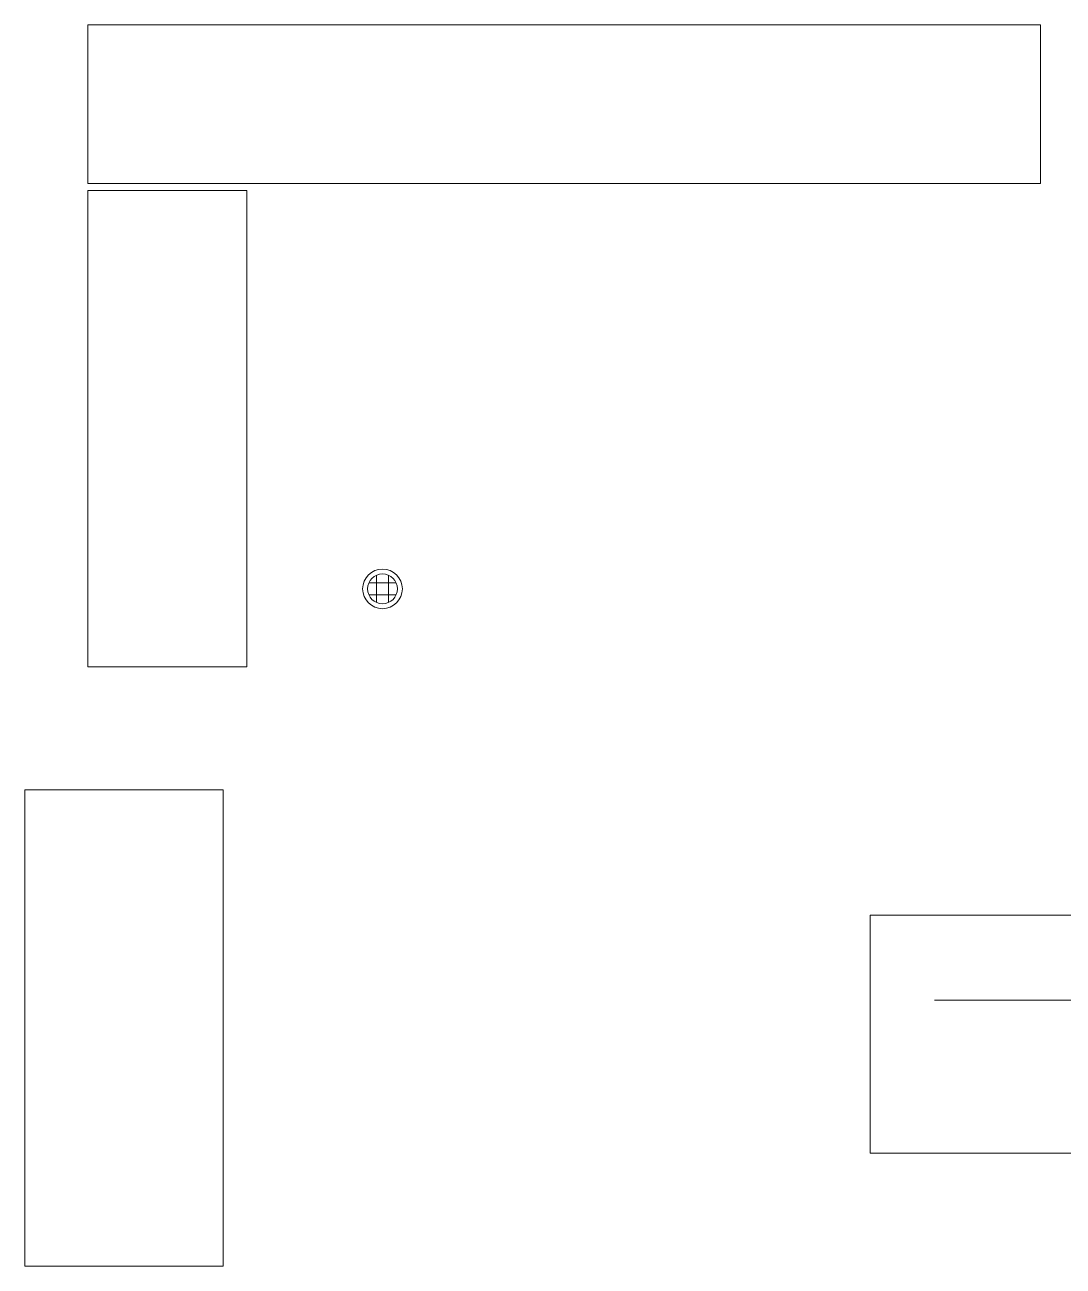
# Model space of a CAD drawing. Header units: inches. Extents: x -675 to 1187, y -924 to 1124.
# Drawn here: x -596.4 to -439.4, y -183.6 to 4.1 of the extents above; entities that cross this region are included whole.
import ezdxf

# ---------------------------------------------------------------- set-up
doc = ezdxf.new("R2010")
doc.units = ezdxf.units.IN
doc.header["$MEASUREMENT"] = 0
for name, color, linetype, lineweight in [('A-Furn-Chair', 250, 'Continuous', 13), ('Base_dwg', 8, 'Continuous', 9), ('core and shell', 50, 'Continuous', 9)]:
    doc.layers.add(name, color=color, linetype=linetype, lineweight=lineweight)

# ---------------------------------------------------------------- blocks, each defined once
blk = doc.blocks.new('Base_dwg-531197-Level 1 Copy 1')
at = {"layer": 'A-Furn-Chair'}
blk.add_line((541.9, 780.62), (747.33, 780.62), dxfattribs=at)
at = {"layer": 'A-Furn-Chair', "flags": 128}
for points in [[(413.9, 928.08), (557.9, 928.08), (557.9, 904.08), (413.9, 904.08)], [(413.9, 831.01), (413.9, 903.01), (437.9, 903.01), (437.9, 831.01)], [(404.36, 812.39), (404.36, 740.39), (434.36, 740.39), (434.36, 812.39)], [(1390.16, 793.47), (1390.16, 766.47), (796.16, 766.47), (796.16, 793.47), (532.16, 793.47), (532.16, 757.47), (796.16, 757.47), (796.16, 793.47)]]:
    blk.add_lwpolyline(points, close=True, dxfattribs=at)
at = {"layer": 'core and shell'}
for p, q in [((457.54, 844.87), (457.54, 840.73)), ((459.32, 844.87), (459.32, 840.73)), ((460.5, 843.69), (456.37, 843.69)), ((460.5, 841.91), (456.37, 841.91))]:
    blk.add_line(p, q, dxfattribs=at)
for radius in [3, 2.25]:
    blk.add_circle((458.43, 842.8), radius, dxfattribs=at)

msp = doc.modelspace()

# ---------------------------------------------------------------- block references
at = {"layer": 'Base_dwg', "color": 7, "lineweight": 20}
msp.add_blockref('Base_dwg-531197-Level 1 Copy 1', (-1000.79, -923.95), dxfattribs=at)

doc.saveas('drawing.dxf')
